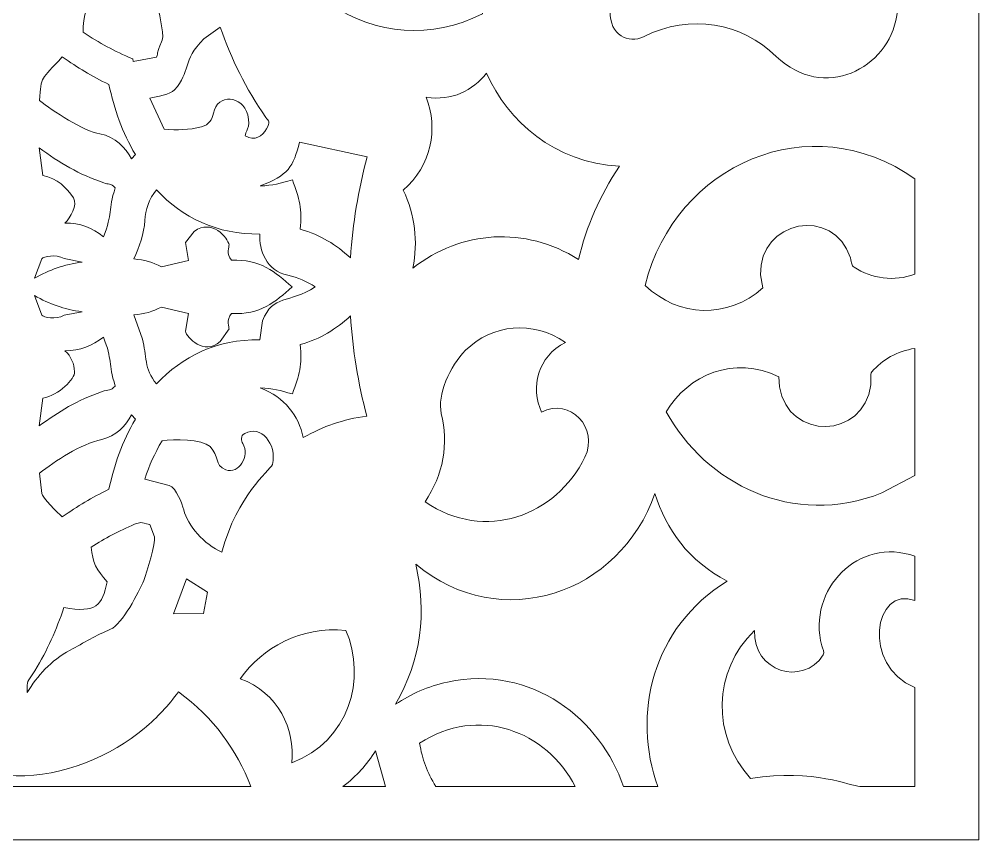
# Model space of a CAD drawing. Header units: millimetres. Extents: x -14.9 to 15.1, y 6.5 to 76.5.
# Drawn here: x 0.1 to 15.1, y 6.46 to 19.29 of the extents above; entities that cross this region are included whole.
import ezdxf

# ---------------------------------------------------------------- set-up
doc = ezdxf.new("R2010")
doc.units = ezdxf.units.MM
doc.header["$MEASUREMENT"] = 0
doc.layers.add('Layer 1', color=7, linetype='Continuous')

msp = doc.modelspace()

# ---------------------------------------------------------------- linework, layer by layer
at = {"layer": 'Layer 1', "color": 250, "lineweight": 9}
for points, knots in [([(-14.9024, 6.4618), (-14.9024, 6.4618), (15.0977, 6.4618), (15.0977, 6.4618), (15.0977, 6.4618), (15.0977, 6.4618), (15.0977, 76.4618), (15.0977, 76.4618), (15.0977, 76.4618), (15.0977, 76.4618), (-14.9024, 76.4618), (-14.9024, 76.4618), (-14.9024, 76.4618), (-14.9024, 76.4618), (-14.9024, 6.4618), (-14.9024, 6.4618)], [0, 0, 0, 0, 0.2, 0.2, 0.2, 0.2, 0.4, 0.4, 0.4, 0.4, 0.6, 0.6, 0.6, 0.6, 1, 1, 1, 1]), ([(14.1002, 21.8842), (13.0006, 22.4376), (11.8, 22.7584), (10.5059, 22.7801), (10.5059, 22.7801), (10.1011, 22.7869), (9.6616, 22.4572), (9.4554, 22.1595), (9.4554, 22.1595), (9.054, 21.5797), (9.1461, 20.7972), (9.793, 20.4507), (9.793, 20.4507), (10.2535, 20.204), (10.7716, 20.3331), (11.0972, 20.6886), (11.0972, 20.6886), (10.3025, 20.7729), (10.3424, 22.0087), (11.2248, 21.9853), (11.2248, 21.9853), (11.9879, 21.9653), (12.2203, 20.8705), (12.212, 20.3791), (12.212, 20.3791), (12.2088, 20.1913), (12.2909, 19.9777), (12.5353, 19.9619), (12.5353, 19.9619), (12.8187, 19.9433), (12.8715, 20.2874), (13.3084, 20.2127), (13.3084, 20.2127), (13.7637, 20.1347), (13.873, 19.6965), (13.8173, 19.3487), (13.8173, 19.3487), (13.6848, 18.5188), (12.6747, 17.9925), (11.932, 18.7095), (11.932, 18.7095), (11.3926, 19.2296), (10.5911, 19.3861), (9.8581, 19.017), (9.8581, 19.017), (9.6217, 18.898), (9.3274, 19.0439), (9.3334, 19.4106), (9.3334, 19.4106), (9.3506, 20.4934), (7.9469, 20.8726), (7.4567, 19.9157), (7.4567, 19.9157), (7.3666, 19.7401), (7.3347, 19.5641), (7.3408, 19.3748), (7.3408, 19.3748), (6.5447, 18.9699), (5.6645, 19.0449), (4.9516, 19.5341), (4.9516, 19.5341), (5.5822, 20.2761), (5.8588, 21.1604), (5.8392, 22.0596), (5.8392, 22.0596), (6.4991, 21.2889), (7.6067, 21.4131), (8.1182, 22.1977), (8.1182, 22.1977), (8.3371, 22.5328), (8.3514, 23.099), (8.2324, 23.4794), (8.2324, 23.4794), (8.1122, 23.864), (7.8609, 24.2062), (7.4552, 24.4304), (7.4552, 24.4304), (7.7326, 23.8105), (6.8958, 23.3724), (6.5739, 23.9251), (6.5739, 23.9251), (6.4738, 24.0971), (6.4956, 24.5353), (6.5524, 24.7446), (6.5524, 24.7446), (6.7007, 25.2923), (7.2034, 25.8054), (7.9421, 25.7677), (7.9421, 25.7677), (7.9736, 26.1273), (7.7487, 26.5257), (7.2983, 26.5492), (7.2983, 26.5492), (8.1733, 27.2082), (9.2769, 26.9303), (9.8369, 26.0675), (9.8369, 26.0675), (10.3217, 25.3203), (10.1132, 25.0601), (11.0848, 24.2654), (11.0848, 24.2654), (11.9171, 23.5845), (12.9315, 23.1232), (14.1002, 22.9835), (14.1002, 22.9835), (14.1002, 22.9835), (14.1002, 21.8842), (14.1002, 21.8842)], [0, 0, 0, 0, 0.0357143, 0.0357143, 0.0357143, 0.0357143, 0.0714286, 0.0714286, 0.0714286, 0.0714286, 0.1071429, 0.1071429, 0.1071429, 0.1071429, 0.1428571, 0.1428571, 0.1428571, 0.1428571, 0.1785714, 0.1785714, 0.1785714, 0.1785714, 0.2142857, 0.2142857, 0.2142857, 0.2142857, 0.25, 0.25, 0.25, 0.25, 0.2857143, 0.2857143, 0.2857143, 0.2857143, 0.3214286, 0.3214286, 0.3214286, 0.3214286, 0.3571429, 0.3571429, 0.3571429, 0.3571429, 0.3928571, 0.3928571, 0.3928571, 0.3928571, 0.4285714, 0.4285714, 0.4285714, 0.4285714, 0.4642857, 0.4642857, 0.4642857, 0.4642857, 0.5, 0.5, 0.5, 0.5, 0.5357143, 0.5357143, 0.5357143, 0.5357143, 0.5714286, 0.5714286, 0.5714286, 0.5714286, 0.6071429, 0.6071429, 0.6071429, 0.6071429, 0.6428571, 0.6428571, 0.6428571, 0.6428571, 0.6785714, 0.6785714, 0.6785714, 0.6785714, 0.7142857, 0.7142857, 0.7142857, 0.7142857, 0.75, 0.75, 0.75, 0.75, 0.7857143, 0.7857143, 0.7857143, 0.7857143, 0.8214286, 0.8214286, 0.8214286, 0.8214286, 0.8571429, 0.8571429, 0.8571429, 0.8571429, 0.8928571, 0.8928571, 0.8928571, 0.8928571, 0.9285714, 0.9285714, 0.9285714, 0.9285714, 1, 1, 1, 1]), ([(0.0977, 21.909), (0.0977, 21.909), (0.0977, 21.909), (0.0977, 21.909), (0.0977, 21.909), (-0.1095, 21.4444), (-0.4176, 21.0935), (-0.9302, 20.8309), (-0.9302, 20.8309), (-1.1285, 20.7296), (-1.3227, 20.5705), (-1.4839, 20.4293), (-1.4839, 20.4293), (-1.9033, 20.0619), (-2.1053, 19.5332), (-2.1434, 19.0387), (-2.1434, 19.0387), (-2.1532, 18.9112), (-2.0909, 18.9265), (-2.0663, 18.7599), (-2.0663, 18.7599), (-2.0663, 18.7599), (-2.0473, 18.6953), (-2.0473, 18.6953), (-2.0473, 18.6953), (-2.0473, 18.6953), (-1.6842, 18.627), (-1.6842, 18.627), (-1.6842, 18.627), (-1.6842, 18.627), (-1.6787, 18.6706), (-1.6787, 18.6706), (-1.6787, 18.6706), (-1.3815, 18.7938), (-1.1592, 18.9155), (-0.901, 19.0875), (-0.901, 19.0875), (-0.8975, 19.3282), (-0.9624, 19.5714), (-1.1402, 19.767), (-1.1402, 19.767), (-1.1179, 19.8841), (-1.0418, 20.0171), (-0.8691, 19.9975), (-0.8691, 19.9975), (-0.7045, 19.9789), (-0.7234, 19.997), (-0.5211, 19.949), (-0.5211, 19.949), (-0.3743, 20.4192), (-0.1938, 20.817), (0.0977, 21.2363), (0.0977, 21.2363), (0.3891, 20.817), (0.5696, 20.4192), (0.7165, 19.949), (0.7165, 19.949), (1.0257, 20.0223), (1.279, 20.063), (1.3355, 19.767), (1.3355, 19.767), (1.1577, 19.5714), (1.0928, 19.3282), (1.0963, 19.0875), (1.0963, 19.0875), (1.3545, 18.9155), (1.5768, 18.7938), (1.874, 18.6706), (1.874, 18.6706), (1.874, 18.6706), (1.8795, 18.627), (1.8795, 18.627), (1.8795, 18.627), (1.8795, 18.627), (2.2426, 18.6953), (2.2426, 18.6953), (2.2426, 18.6953), (2.2799, 18.7849), (2.236, 18.7535), (2.3215, 18.9353), (2.3215, 18.9353), (2.3542, 19.0043), (2.3379, 19.0684), (2.3267, 19.1575), (2.3267, 19.1575), (2.2633, 19.6506), (2.0301, 20.1738), (1.5748, 20.5139), (1.5748, 20.5139), (1.3315, 20.6954), (1.4101, 20.6864), (1.0584, 20.8637), (1.0584, 20.8637), (0.6272, 21.0812), (0.2534, 21.5198), (0.0977, 21.909), (0.0977, 21.909), (0.0977, 21.909), (0.0977, 21.909), (0.0977, 21.909)], [0, 0, 0, 0, 0.0384615, 0.0384615, 0.0384615, 0.0384615, 0.0769231, 0.0769231, 0.0769231, 0.0769231, 0.1153846, 0.1153846, 0.1153846, 0.1153846, 0.1538462, 0.1538462, 0.1538462, 0.1538462, 0.1923077, 0.1923077, 0.1923077, 0.1923077, 0.2307692, 0.2307692, 0.2307692, 0.2307692, 0.2692308, 0.2692308, 0.2692308, 0.2692308, 0.3076923, 0.3076923, 0.3076923, 0.3076923, 0.3461538, 0.3461538, 0.3461538, 0.3461538, 0.3846154, 0.3846154, 0.3846154, 0.3846154, 0.4230769, 0.4230769, 0.4230769, 0.4230769, 0.4615385, 0.4615385, 0.4615385, 0.4615385, 0.5, 0.5, 0.5, 0.5, 0.5384615, 0.5384615, 0.5384615, 0.5384615, 0.5769231, 0.5769231, 0.5769231, 0.5769231, 0.6153846, 0.6153846, 0.6153846, 0.6153846, 0.6538462, 0.6538462, 0.6538462, 0.6538462, 0.6923077, 0.6923077, 0.6923077, 0.6923077, 0.7307692, 0.7307692, 0.7307692, 0.7307692, 0.7692308, 0.7692308, 0.7692308, 0.7692308, 0.8076923, 0.8076923, 0.8076923, 0.8076923, 0.8461538, 0.8461538, 0.8461538, 0.8461538, 0.8846154, 0.8846154, 0.8846154, 0.8846154, 0.9230769, 0.9230769, 0.9230769, 0.9230769, 1, 1, 1, 1]), ([(3.6323, 17.4646), (3.6254, 17.5289), (3.7241, 17.5888), (3.6704, 17.7933), (3.6704, 17.7933), (3.5884, 18.107), (3.1965, 18.1301), (3.1334, 17.8216), (3.1334, 17.8216), (3.1139, 17.7259), (3.066, 17.6371), (2.9481, 17.6081), (2.9481, 17.6081), (2.7496, 17.5593), (2.5677, 17.5501), (2.3634, 17.573), (2.3634, 17.573), (2.3634, 17.573), (2.1414, 18.0568), (2.1414, 18.0568), (2.1414, 18.0568), (2.2447, 18.0776), (2.4635, 18.1169), (2.5261, 18.1862), (2.5261, 18.1862), (2.7834, 18.4695), (2.6377, 18.6373), (2.9842, 18.9819), (2.9842, 18.9819), (2.9842, 18.9819), (3.2404, 19.1669), (3.2404, 19.1669), (3.2404, 19.1669), (3.4168, 18.6678), (3.6383, 18.2065), (3.9545, 17.7554), (3.9545, 17.7554), (3.9989, 17.6918), (4.0273, 17.6875), (3.9656, 17.5749), (3.9656, 17.5749), (3.9037, 17.4615), (3.7743, 17.3788), (3.6323, 17.4646)], [0, 0, 0, 0, 0.0833333, 0.0833333, 0.0833333, 0.0833333, 0.1666667, 0.1666667, 0.1666667, 0.1666667, 0.25, 0.25, 0.25, 0.25, 0.3333333, 0.3333333, 0.3333333, 0.3333333, 0.4166667, 0.4166667, 0.4166667, 0.4166667, 0.5, 0.5, 0.5, 0.5, 0.5833333, 0.5833333, 0.5833333, 0.5833333, 0.6666667, 0.6666667, 0.6666667, 0.6666667, 0.75, 0.75, 0.75, 0.75, 0.8333333, 0.8333333, 0.8333333, 0.8333333, 1, 1, 1, 1]), ([(1.8539, 17.1072), (1.7616, 17.2807), (1.5992, 17.4561), (1.3605, 17.4959), (1.3605, 17.4959), (1.108, 17.5381), (0.6175, 17.8579), (0.4135, 18.0191), (0.4135, 18.0191), (0.4433, 18.417), (0.4316, 18.3258), (0.7718, 18.7012), (0.7718, 18.7012), (1.0145, 18.5287), (1.2242, 18.4021), (1.5011, 18.2685), (1.5011, 18.2685), (1.5811, 17.8902), (1.7082, 17.5195), (1.9139, 17.1735), (1.9139, 17.1735), (1.9139, 17.1735), (1.8539, 17.1072), (1.8539, 17.1072)], [0, 0, 0, 0, 0.1428571, 0.1428571, 0.1428571, 0.1428571, 0.2857143, 0.2857143, 0.2857143, 0.2857143, 0.4285714, 0.4285714, 0.4285714, 0.4285714, 0.5714286, 0.5714286, 0.5714286, 0.5714286, 0.7142857, 0.7142857, 0.7142857, 0.7142857, 1, 1, 1, 1]), ([(6.2501, 15.3992), (6.3333, 15.8211), (6.2885, 16.2203), (6.1006, 16.6194), (6.1006, 16.6194), (6.5427, 16.9988), (6.648, 17.5777), (6.4615, 18.071), (6.4615, 18.071), (6.8634, 18.0069), (7.1876, 18.1749), (7.401, 18.4467), (7.401, 18.4467), (7.7444, 17.6929), (8.4596, 17.05), (9.4817, 16.9906), (9.4817, 16.9906), (9.1647, 16.522), (8.9677, 16.0598), (8.8417, 15.5343), (8.8417, 15.5343), (8.0032, 16.0601), (7.0097, 15.9905), (6.2501, 15.3992)], [0, 0, 0, 0, 0.1428571, 0.1428571, 0.1428571, 0.1428571, 0.2857143, 0.2857143, 0.2857143, 0.2857143, 0.4285714, 0.4285714, 0.4285714, 0.4285714, 0.5714286, 0.5714286, 0.5714286, 0.5714286, 0.7142857, 0.7142857, 0.7142857, 0.7142857, 1, 1, 1, 1]), ([(14.1002, 15.303), (13.7671, 15.1876), (13.4298, 15.23), (13.1475, 15.4126), (13.1475, 15.4126), (13.1033, 15.4414), (13.1182, 15.473), (13.0907, 15.5581), (13.0907, 15.5581), (12.8288, 16.3695), (11.6589, 16.1525), (11.6873, 15.2934), (11.6873, 15.2934), (11.6873, 15.2934), (11.7217, 15.0888), (11.7217, 15.0888), (11.7217, 15.0888), (11.1723, 14.6026), (10.4032, 14.6266), (9.8822, 15.1298), (9.8822, 15.1298), (10.3501, 17.0238), (12.4661, 17.9508), (14.1002, 16.7933), (14.1002, 16.7933), (14.1002, 16.7933), (14.1002, 15.303), (14.1002, 15.303)], [0, 0, 0, 0, 0.125, 0.125, 0.125, 0.125, 0.25, 0.25, 0.25, 0.25, 0.375, 0.375, 0.375, 0.375, 0.5, 0.5, 0.5, 0.5, 0.625, 0.625, 0.625, 0.625, 0.75, 0.75, 0.75, 0.75, 1, 1, 1, 1]), ([(1.4136, 15.8892), (1.2437, 16.0252), (1.0512, 16.1082), (0.8108, 16.1039), (0.8108, 16.1039), (0.9058, 16.1845), (1.0116, 16.3886), (0.9451, 16.4952), (0.9451, 16.4952), (0.8438, 16.6575), (0.6895, 16.8011), (0.4666, 16.8466), (0.4666, 16.8466), (0.4666, 16.8466), (0.4118, 17.2786), (0.4118, 17.2786), (0.4118, 17.2786), (0.7187, 17.0457), (1.0363, 16.8647), (1.4222, 16.7299), (1.4222, 16.7299), (1.4936, 16.7049), (1.5257, 16.7358), (1.6, 16.6545), (1.6, 16.6545), (1.4798, 16.2929), (1.5648, 16.2623), (1.4136, 15.8892)], [0, 0, 0, 0, 0.125, 0.125, 0.125, 0.125, 0.25, 0.25, 0.25, 0.25, 0.375, 0.375, 0.375, 0.375, 0.5, 0.5, 0.5, 0.5, 0.625, 0.625, 0.625, 0.625, 0.75, 0.75, 0.75, 0.75, 1, 1, 1, 1]), ([(5.2755, 15.5597), (5.0492, 15.7652), (4.8128, 15.9165), (4.4915, 16.0068), (4.4915, 16.0068), (4.5239, 16.3132), (4.4757, 16.4933), (4.3678, 16.7787), (4.3678, 16.7787), (4.1751, 16.7221), (4.0695, 16.6915), (3.8635, 16.6828), (3.8635, 16.6828), (4.3019, 16.8513), (4.3822, 16.9802), (4.48, 17.3679), (4.48, 17.3679), (4.48, 17.3679), (5.5366, 17.1362), (5.5366, 17.1362), (5.5366, 17.1362), (5.3934, 16.6071), (5.3137, 16.1018), (5.2755, 15.5597)], [0, 0, 0, 0, 0.1428571, 0.1428571, 0.1428571, 0.1428571, 0.2857143, 0.2857143, 0.2857143, 0.2857143, 0.4285714, 0.4285714, 0.4285714, 0.4285714, 0.5714286, 0.5714286, 0.5714286, 0.5714286, 0.7142857, 0.7142857, 0.7142857, 0.7142857, 1, 1, 1, 1]), ([(2.2438, 13.5891), (2.0453, 13.8276), (2.0932, 14.0282), (2.0229, 14.2907), (2.0229, 14.2907), (2.0229, 14.2907), (1.8915, 14.6688), (1.8915, 14.6688), (1.8915, 14.6688), (2.0556, 14.6789), (2.1844, 14.7202), (2.3227, 14.7909), (2.3227, 14.7909), (2.3227, 14.7909), (2.7418, 14.6902), (2.7418, 14.6902), (2.7418, 14.6902), (2.7418, 14.6902), (2.6962, 14.4128), (2.6962, 14.4128), (2.6962, 14.4128), (2.7183, 14.3122), (2.9802, 14.031), (3.2416, 14.2509), (3.2416, 14.2509), (3.2416, 14.2509), (3.3778, 14.4494), (3.3778, 14.4494), (3.3778, 14.4494), (3.3807, 14.4692), (3.3276, 14.5905), (3.4186, 14.6893), (3.4186, 14.6893), (3.8615, 14.6653), (4.1013, 14.871), (4.3635, 15.1051), (4.3635, 15.1051), (4.1005, 15.3398), (3.8615, 15.5446), (3.4186, 15.5208), (3.4186, 15.5208), (3.3279, 15.6186), (3.3807, 15.7417), (3.3778, 15.761), (3.3778, 15.761), (3.3623, 15.8699), (3.1102, 16.1779), (2.8353, 15.9731), (2.8353, 15.9731), (2.8353, 15.9731), (2.6962, 15.7975), (2.6962, 15.7975), (2.6962, 15.7975), (2.6962, 15.7975), (2.7418, 15.5201), (2.7418, 15.5201), (2.7418, 15.5201), (2.7418, 15.5201), (2.3227, 15.4192), (2.3227, 15.4192), (2.3227, 15.4192), (2.1856, 15.4902), (2.0547, 15.5312), (1.8915, 15.5416), (1.8915, 15.5416), (1.9733, 15.7341), (2.051, 15.9399), (2.0622, 16.1445), (2.0622, 16.1445), (2.0714, 16.3137), (2.1262, 16.4805), (2.2438, 16.6213), (2.2438, 16.6213), (2.642, 16.1906), (3.1922, 15.921), (3.8592, 15.9314), (3.8592, 15.9314), (3.8469, 15.679), (3.9553, 15.361), (4.2956, 15.2889), (4.2956, 15.2889), (4.4594, 15.254), (4.5933, 15.1908), (4.7253, 15.1051), (4.7253, 15.1051), (4.3168, 14.8413), (4.0597, 14.9926), (3.9031, 14.5745), (3.9031, 14.5745), (3.9031, 14.5745), (3.8592, 14.279), (3.8592, 14.279), (3.8592, 14.279), (3.1868, 14.2896), (2.6463, 14.0171), (2.2438, 13.5891)], [0, 0, 0, 0, 0.04, 0.04, 0.04, 0.04, 0.08, 0.08, 0.08, 0.08, 0.12, 0.12, 0.12, 0.12, 0.16, 0.16, 0.16, 0.16, 0.2, 0.2, 0.2, 0.2, 0.24, 0.24, 0.24, 0.24, 0.28, 0.28, 0.28, 0.28, 0.32, 0.32, 0.32, 0.32, 0.36, 0.36, 0.36, 0.36, 0.4, 0.4, 0.4, 0.4, 0.44, 0.44, 0.44, 0.44, 0.48, 0.48, 0.48, 0.48, 0.52, 0.52, 0.52, 0.52, 0.56, 0.56, 0.56, 0.56, 0.6, 0.6, 0.6, 0.6, 0.64, 0.64, 0.64, 0.64, 0.68, 0.68, 0.68, 0.68, 0.72, 0.72, 0.72, 0.72, 0.76, 0.76, 0.76, 0.76, 0.8, 0.8, 0.8, 0.8, 0.84, 0.84, 0.84, 0.84, 0.88, 0.88, 0.88, 0.88, 0.92, 0.92, 0.92, 0.92, 1, 1, 1, 1]), ([(0.3355, 15.2406), (0.3355, 15.2406), (0.4491, 15.5453), (0.4491, 15.5453), (0.4491, 15.5453), (0.4858, 15.5842), (0.6617, 15.62), (0.8005, 15.5486), (0.8005, 15.5486), (0.8005, 15.5486), (1.0819, 15.4932), (1.0819, 15.4932), (1.0819, 15.4932), (0.7919, 15.4539), (0.577, 15.3756), (0.3355, 15.2406)], [0, 0, 0, 0, 0.2, 0.2, 0.2, 0.2, 0.4, 0.4, 0.4, 0.4, 0.6, 0.6, 0.6, 0.6, 1, 1, 1, 1]), ([(1.0819, 14.7171), (0.7925, 14.7562), (0.5765, 14.835), (0.3355, 14.9698), (0.3355, 14.9698), (0.3355, 14.9698), (0.4491, 14.6648), (0.4491, 14.6648), (0.4491, 14.6648), (0.4855, 14.6261), (0.6617, 14.5901), (0.8005, 14.6615), (0.8005, 14.6615), (0.8005, 14.6615), (1.0819, 14.7171), (1.0819, 14.7171)], [0, 0, 0, 0, 0.2, 0.2, 0.2, 0.2, 0.4, 0.4, 0.4, 0.4, 0.6, 0.6, 0.6, 0.6, 1, 1, 1, 1]), ([(4.5391, 12.7496), (4.4614, 13.0937), (4.2568, 13.3763), (3.8635, 13.5273), (3.8635, 13.5273), (4.0695, 13.5189), (4.1751, 13.4882), (4.3678, 13.4317), (4.3678, 13.4317), (4.4774, 13.7213), (4.5228, 13.8936), (4.4915, 14.2035), (4.4915, 14.2035), (4.8131, 14.2943), (5.0492, 14.4442), (5.2755, 14.6506), (5.2755, 14.6506), (5.3111, 14.134), (5.3946, 13.5905), (5.5331, 13.0861), (5.5331, 13.0861), (5.155, 13.0345), (4.8535, 12.927), (4.5391, 12.7496)], [0, 0, 0, 0, 0.1428571, 0.1428571, 0.1428571, 0.1428571, 0.2857143, 0.2857143, 0.2857143, 0.2857143, 0.4285714, 0.4285714, 0.4285714, 0.4285714, 0.5714286, 0.5714286, 0.5714286, 0.5714286, 0.7142857, 0.7142857, 0.7142857, 0.7142857, 1, 1, 1, 1]), ([(8.9393, 12.4422), (8.4943, 11.5245), (7.3781, 11.1075), (6.4414, 11.7453), (6.4414, 11.7453), (6.7286, 12.1665), (6.8135, 12.6565), (6.6962, 13.1281), (6.6962, 13.1281), (6.6276, 13.4041), (6.8298, 13.8736), (7.0751, 14.1137), (7.0751, 14.1137), (7.492, 14.5222), (8.1242, 14.591), (8.6366, 14.2342), (8.6366, 14.2342), (8.2011, 14.0261), (8.0861, 13.5269), (8.2645, 13.1481), (8.2645, 13.1481), (8.708, 13.3796), (9.163, 12.9006), (8.9393, 12.4422)], [0, 0, 0, 0, 0.1428571, 0.1428571, 0.1428571, 0.1428571, 0.2857143, 0.2857143, 0.2857143, 0.2857143, 0.4285714, 0.4285714, 0.4285714, 0.4285714, 0.5714286, 0.5714286, 0.5714286, 0.5714286, 0.7142857, 0.7142857, 0.7142857, 0.7142857, 1, 1, 1, 1]), ([(0.4118, 12.9315), (0.4118, 12.9315), (0.4666, 13.3638), (0.4666, 13.3638), (0.4666, 13.3638), (0.7187, 13.4154), (0.9706, 13.6657), (0.9637, 13.7817), (0.9637, 13.7817), (0.9566, 13.8995), (0.9127, 14.0197), (0.8108, 14.1062), (0.8108, 14.1062), (1.0532, 14.102), (1.2423, 14.1854), (1.4136, 14.3209), (1.4136, 14.3209), (1.5625, 13.9575), (1.481, 13.9148), (1.6, 13.5559), (1.6, 13.5559), (1.5226, 13.4736), (1.5065, 13.5113), (1.384, 13.467), (1.384, 13.467), (1.0108, 13.3322), (0.7107, 13.1568), (0.4118, 12.9315)], [0, 0, 0, 0, 0.125, 0.125, 0.125, 0.125, 0.25, 0.25, 0.25, 0.25, 0.375, 0.375, 0.375, 0.375, 0.5, 0.5, 0.5, 0.5, 0.625, 0.625, 0.625, 0.625, 0.75, 0.75, 0.75, 0.75, 1, 1, 1, 1]), ([(14.1002, 14.1439), (13.8176, 14.1013), (13.5924, 13.9662), (13.4263, 13.7769), (13.4263, 13.7769), (13.3956, 13.7421), (13.4149, 13.6256), (13.4088, 13.575), (13.4088, 13.575), (13.3067, 12.7239), (12.119, 12.698), (11.9828, 13.5441), (11.9828, 13.5441), (11.9828, 13.5441), (11.9736, 13.7003), (11.9736, 13.7003), (11.9736, 13.7003), (11.2693, 14.0419), (10.5544, 13.73), (10.2107, 13.1524), (10.2107, 13.1524), (10.8272, 12.0333), (12.191, 11.3288), (13.5835, 11.8846), (13.5835, 11.8846), (13.5835, 11.8846), (14.1002, 12.1594), (14.1002, 12.1594), (14.1002, 12.1594), (14.1002, 12.1594), (14.1002, 14.1439), (14.1002, 14.1439)], [0, 0, 0, 0, 0.1111111, 0.1111111, 0.1111111, 0.1111111, 0.2222222, 0.2222222, 0.2222222, 0.2222222, 0.3333333, 0.3333333, 0.3333333, 0.3333333, 0.4444444, 0.4444444, 0.4444444, 0.4444444, 0.5555556, 0.5555556, 0.5555556, 0.5555556, 0.6666667, 0.6666667, 0.6666667, 0.6666667, 0.7777778, 0.7777778, 0.7777778, 0.7777778, 1, 1, 1, 1]), ([(0.7718, 11.5089), (0.6955, 11.5742), (0.46, 11.8165), (0.4508, 11.8782), (0.4508, 11.8782), (0.4508, 11.8782), (0.4135, 12.1912), (0.4135, 12.1912), (0.4135, 12.1912), (0.6574, 12.3843), (1.0561, 12.6475), (1.3877, 12.7196), (1.3877, 12.7196), (1.6135, 12.7687), (1.7636, 12.9358), (1.8539, 13.1029), (1.8539, 13.1029), (1.8539, 13.1029), (1.9139, 13.0369), (1.9139, 13.0369), (1.9139, 13.0369), (1.7082, 12.689), (1.5811, 12.322), (1.5011, 11.9419), (1.5011, 11.9419), (1.2259, 11.8089), (1.0128, 11.6805), (0.7718, 11.5089)], [0, 0, 0, 0, 0.125, 0.125, 0.125, 0.125, 0.25, 0.25, 0.25, 0.25, 0.375, 0.375, 0.375, 0.375, 0.5, 0.5, 0.5, 0.5, 0.625, 0.625, 0.625, 0.625, 0.75, 0.75, 0.75, 0.75, 1, 1, 1, 1]), ([(3.2665, 10.9588), (2.9911, 11.0806), (2.7275, 11.3738), (2.6692, 11.6211), (2.6692, 11.6211), (2.6474, 11.7139), (2.5553, 11.9614), (2.4432, 12.0015), (2.4432, 12.0015), (2.4432, 12.0015), (2.0622, 12.0986), (2.0622, 12.0986), (2.0622, 12.0986), (2.1368, 12.3267), (2.2062, 12.4884), (2.3319, 12.701), (2.3319, 12.701), (2.5135, 12.7253), (2.9524, 12.7291), (3.0803, 12.6084), (3.0803, 12.6084), (3.2312, 12.4665), (3.14, 12.3135), (3.3262, 12.2466), (3.3262, 12.2466), (3.5359, 12.1717), (3.7029, 12.4646), (3.5938, 12.6555), (3.5938, 12.6555), (3.5689, 12.6991), (3.5531, 12.7776), (3.6228, 12.8158), (3.6228, 12.8158), (3.8718, 12.9516), (4.1315, 12.656), (4.0572, 12.3291), (4.0572, 12.3291), (3.9998, 12.2186), (3.5063, 11.8577), (3.2665, 10.9588)], [0, 0, 0, 0, 0.0909091, 0.0909091, 0.0909091, 0.0909091, 0.1818182, 0.1818182, 0.1818182, 0.1818182, 0.2727273, 0.2727273, 0.2727273, 0.2727273, 0.3636364, 0.3636364, 0.3636364, 0.3636364, 0.4545455, 0.4545455, 0.4545455, 0.4545455, 0.5454545, 0.5454545, 0.5454545, 0.5454545, 0.6363636, 0.6363636, 0.6363636, 0.6363636, 0.7272727, 0.7272727, 0.7272727, 0.7272727, 0.8181818, 0.8181818, 0.8181818, 0.8181818, 1, 1, 1, 1]), ([(10.0825, 7.2936), (10.0825, 7.2936), (9.5434, 7.2936), (9.5434, 7.2936), (9.5434, 7.2936), (9.1934, 8.3323), (8.1196, 9.2128), (6.792, 8.9269), (6.792, 8.9269), (6.4864, 8.8612), (6.2237, 8.7424), (5.9787, 8.5802), (5.9787, 8.5802), (6.38, 9.2776), (6.4735, 10.0144), (6.2951, 10.7695), (6.2951, 10.7695), (7.6259, 9.6649), (9.4941, 10.3033), (10.0357, 11.8775), (10.0357, 11.8775), (10.2084, 11.3147), (10.5584, 10.8209), (11.1654, 10.5058), (11.1654, 10.5058), (9.9912, 9.7855), (9.6719, 8.4176), (10.0825, 7.2936)], [0, 0, 0, 0, 0.125, 0.125, 0.125, 0.125, 0.25, 0.25, 0.25, 0.25, 0.375, 0.375, 0.375, 0.375, 0.5, 0.5, 0.5, 0.5, 0.625, 0.625, 0.625, 0.625, 0.75, 0.75, 0.75, 0.75, 1, 1, 1, 1]), ([(0.2227, 8.7626), (0.2227, 8.9792), (0.2147, 8.896), (0.3424, 9.1051), (0.3424, 9.1051), (0.5409, 9.4294), (0.6789, 9.7429), (0.7965, 10.0924), (0.7965, 10.0924), (1.3094, 10.0017), (1.3938, 10.1252), (1.4724, 10.4964), (1.4724, 10.4964), (1.3068, 10.6753), (1.2414, 10.8051), (1.2228, 11.0361), (1.2228, 11.0361), (1.442, 11.1775), (1.6531, 11.2906), (1.9024, 11.3936), (1.9024, 11.3936), (1.9945, 11.4318), (1.9899, 11.4266), (2.1394, 11.3908), (2.1394, 11.3908), (2.1394, 11.3908), (2.2134, 11.2004), (2.2134, 11.2004), (2.2134, 11.2004), (2.2289, 11.1042), (2.0955, 10.6446), (2.0444, 10.5159), (2.0444, 10.5159), (1.9738, 10.3382), (1.703, 9.8277), (1.5269, 9.7539), (1.5269, 9.7539), (1.304, 9.6606), (1.1014, 9.5397), (0.894, 9.4266), (0.894, 9.4266), (0.5911, 9.2614), (0.3808, 9.028), (0.2227, 8.7626)], [0, 0, 0, 0, 0.0833333, 0.0833333, 0.0833333, 0.0833333, 0.1666667, 0.1666667, 0.1666667, 0.1666667, 0.25, 0.25, 0.25, 0.25, 0.3333333, 0.3333333, 0.3333333, 0.3333333, 0.4166667, 0.4166667, 0.4166667, 0.4166667, 0.5, 0.5, 0.5, 0.5, 0.5833333, 0.5833333, 0.5833333, 0.5833333, 0.6666667, 0.6666667, 0.6666667, 0.6666667, 0.75, 0.75, 0.75, 0.75, 0.8333333, 0.8333333, 0.8333333, 0.8333333, 1, 1, 1, 1]), ([(14.1002, 8.8407), (14.1002, 8.8407), (14.1002, 7.2936), (14.1002, 7.2936), (14.1002, 7.2936), (14.1002, 7.2936), (13.2404, 7.2936), (13.2404, 7.2936), (13.2404, 7.2936), (13.093, 7.3044), (12.5384, 7.5705), (11.5309, 7.4223), (11.5309, 7.4223), (10.9199, 8.0834), (10.9356, 9.098), (11.5906, 9.7349), (11.5906, 9.7349), (11.5679, 9.0926), (12.3396, 8.8548), (12.6672, 9.3509), (12.6672, 9.3509), (12.6931, 9.3898), (12.6529, 9.4534), (12.642, 9.4966), (12.642, 9.4966), (12.4145, 10.3745), (13.2172, 11.2131), (14.1002, 10.8935), (14.1002, 10.8935), (14.1002, 10.8935), (14.1002, 10.2041), (14.1002, 10.2041), (14.1002, 10.2041), (13.4642, 10.44), (13.2562, 9.1874), (14.1002, 8.8407)], [0, 0, 0, 0, 0.1, 0.1, 0.1, 0.1, 0.2, 0.2, 0.2, 0.2, 0.3, 0.3, 0.3, 0.3, 0.4, 0.4, 0.4, 0.4, 0.5, 0.5, 0.5, 0.5, 0.6, 0.6, 0.6, 0.6, 0.7, 0.7, 0.7, 0.7, 0.8, 0.8, 0.8, 0.8, 1, 1, 1, 1]), ([(2.9762, 9.9993), (2.9762, 9.9993), (2.5109, 9.9962), (2.5109, 9.9962), (2.5109, 9.9962), (2.5109, 9.9962), (2.7123, 10.5423), (2.7123, 10.5423), (2.7123, 10.5423), (2.7123, 10.5423), (3.0405, 10.3328), (3.0405, 10.3328), (3.0405, 10.3328), (3.0405, 10.3328), (2.9762, 9.9993), (2.9762, 9.9993)], [0, 0, 0, 0, 0.2, 0.2, 0.2, 0.2, 0.4, 0.4, 0.4, 0.4, 0.6, 0.6, 0.6, 0.6, 1, 1, 1, 1]), ([(4.3578, 7.6662), (5.2572, 7.9999), (5.5297, 8.9823), (5.205, 9.7344), (5.205, 9.7344), (4.4901, 9.8051), (3.9065, 9.4681), (3.55, 8.9795), (3.55, 8.9795), (4.1558, 8.7652), (4.41, 8.1831), (4.3578, 7.6662)], [0, 0, 0, 0, 0.25, 0.25, 0.25, 0.25, 0.5, 0.5, 0.5, 0.5, 1, 1, 1, 1]), ([(0.0977, 7.2936), (0.0977, 7.2936), (-3.5225, 7.2936), (-3.5225, 7.2936), (-3.5225, 7.2936), (-3.2987, 7.8731), (-2.9484, 8.3688), (-2.3916, 8.7744), (-2.3916, 8.7744), (-1.8537, 8.0539), (-1.0051, 7.5019), (0.0518, 7.4645), (0.0518, 7.4645), (0.7733, 7.439), (1.5464, 7.7803), (2.0496, 8.2017), (2.0496, 8.2017), (2.2619, 8.3794), (2.4291, 8.563), (2.5869, 8.7744), (2.5869, 8.7744), (3.1437, 8.3688), (3.494, 7.8731), (3.7178, 7.2936), (3.7178, 7.2936), (3.7178, 7.2936), (0.0977, 7.2936), (0.0977, 7.2936), (0.0977, 7.2936), (0.0977, 7.2936), (0.0977, 7.2936), (0.0977, 7.2936)], [0, 0, 0, 0, 0.1111111, 0.1111111, 0.1111111, 0.1111111, 0.2222222, 0.2222222, 0.2222222, 0.2222222, 0.3333333, 0.3333333, 0.3333333, 0.3333333, 0.4444444, 0.4444444, 0.4444444, 0.4444444, 0.5555556, 0.5555556, 0.5555556, 0.5555556, 0.6666667, 0.6666667, 0.6666667, 0.6666667, 0.7777778, 0.7777778, 0.7777778, 0.7777778, 1, 1, 1, 1]), ([(8.7889, 7.2936), (8.344, 8.1668), (7.2756, 8.5713), (6.3559, 7.9719), (6.3559, 7.9719), (6.3992, 7.7202), (6.4715, 7.5208), (6.6104, 7.2936), (6.6104, 7.2936), (6.6104, 7.2936), (8.7889, 7.2936), (8.7889, 7.2936)], [0, 0, 0, 0, 0.25, 0.25, 0.25, 0.25, 0.5, 0.5, 0.5, 0.5, 1, 1, 1, 1]), ([(5.8252, 7.2936), (5.8252, 7.2936), (5.1588, 7.2936), (5.1588, 7.2936), (5.1588, 7.2936), (5.3802, 7.4675), (5.5254, 7.6313), (5.6694, 7.8529), (5.6694, 7.8529), (5.6694, 7.8529), (5.8252, 7.2936), (5.8252, 7.2936)], [0, 0, 0, 0, 0.25, 0.25, 0.25, 0.25, 0.5, 0.5, 0.5, 0.5, 1, 1, 1, 1])]:
    msp.add_open_spline(points, degree=3, knots=knots, dxfattribs=at)

doc.saveas('drawing.dxf')
